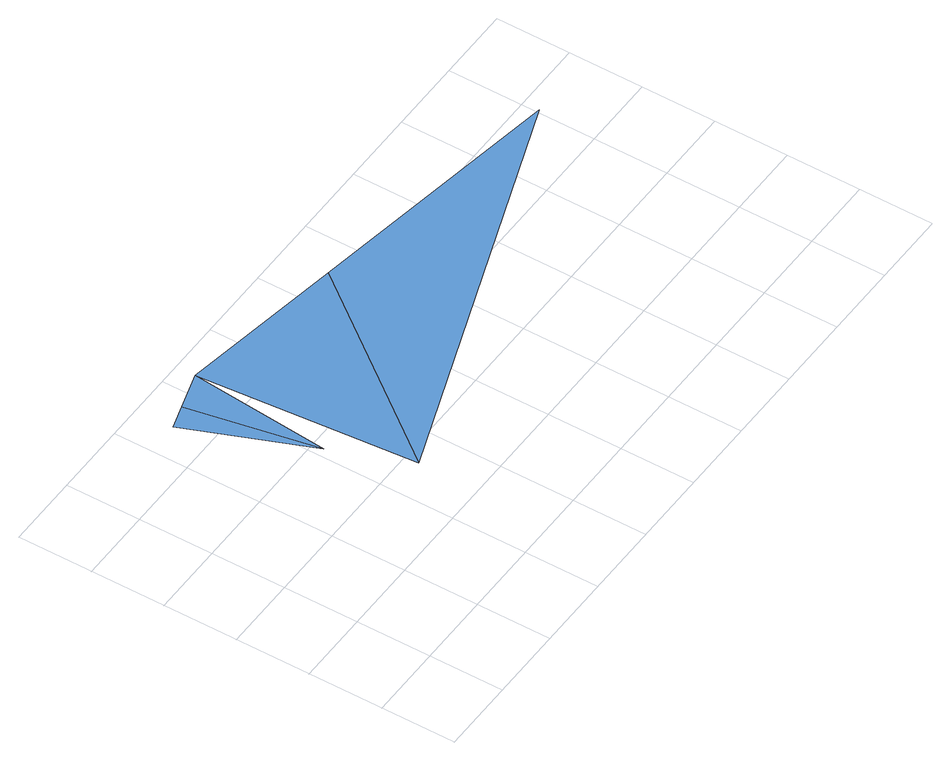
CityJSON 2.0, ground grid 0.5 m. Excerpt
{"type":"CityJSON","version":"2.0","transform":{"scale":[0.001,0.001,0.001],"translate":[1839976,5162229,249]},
"CityObjects":{
"waterbody1":{"type":"WaterBody","attributes":{"class":"unknow","usage":"unknow"},"geometry":[{"type":"MultiSurface","lod":"3","boundaries":[[[0,1,2]],[[0,2,3]],[[3,4,5]],[[5,4,6]]],"semantics":{"surfaces":[{"type":"WaterSurface"}],"values":[0,0,0,0]}}]}
},
"vertices":[
[893,2293,74],[732,2245,74],[1061,1426,74],[1149,2368,74],[1268,910,74],[2259,2185,74],[4022,1894,74]
]}
